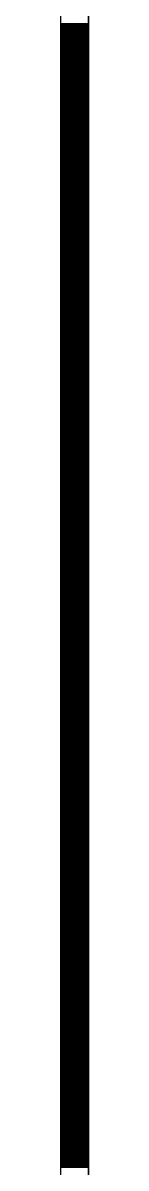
# Model space of a CAD drawing. Header units: millimetres. Extents: x -231292 to 573618, y -153144 to 564035.
# Drawn here: x 8548 to 8573, y 197267 to 198292 of the extents above; entities that cross this region are included whole.
import ezdxf

# ---------------------------------------------------------------- set-up
doc = ezdxf.new("R2010")
doc.units = ezdxf.units.MM
doc.layers.add('АР_Тонкая', color=250, linetype='Continuous', lineweight=5)
doc.layers.add('АР_Штриховка', color=250, linetype='Continuous', lineweight=0)

msp = doc.modelspace()

# ---------------------------------------------------------------- linework, layer by layer
at = {"layer": 'АР_Тонкая', "color": 18, "linetype": 'Continuous', "lineweight": 25, "true_color": 0x000000}
for p, q in [((8548.243, 263866.253), (8548.243, 187666.253)), ((8573.243, 263866.253), (8573.243, 187666.253)), ((8573.243, 187666.253), (8573.243, 263866.253))]:
    msp.add_line(p, q, dxfattribs=at)
at = {"layer": 'АР_Штриховка', "color": 18, "linetype": 'Continuous', "lineweight": 25, "true_color": 0x000000}
for p, q in [((8548.243, 198291.002), (8573.243, 198291.002)), ((8548.243, 198290.002), (8573.243, 198290.002)), ((8548.243, 198289.002), (8573.243, 198289.002)), ((8548.243, 198288.002), (8573.243, 198288.002)), ((8548.243, 198287.002), (8573.243, 198287.002)), ((8548.243, 198286.002), (8573.243, 198286.002)), ((8548.243, 198285.002), (8573.243, 198285.002)), ((8548.243, 198284.002), (8573.243, 198284.002)), ((8548.243, 198283.002), (8573.243, 198283.002)), ((8548.243, 198282.002), (8573.243, 198282.002)), ((8548.243, 198281.002), (8573.243, 198281.002)), ((8548.243, 198280.002), (8573.243, 198280.002)), ((8548.243, 198279.002), (8573.243, 198279.002)), ((8548.243, 198278.002), (8573.243, 198278.002)), ((8548.243, 198277.002), (8573.243, 198277.002)), ((8548.243, 198276.002), (8573.243, 198276.002)), ((8548.243, 198275.002), (8573.243, 198275.002)), ((8548.243, 198274.002), (8573.243, 198274.002)), ((8548.243, 198273.002), (8573.243, 198273.002)), ((8548.243, 198272.002), (8573.243, 198272.002)), ((8548.243, 198271.002), (8573.243, 198271.002)), ((8548.243, 198270.002), (8573.243, 198270.002)), ((8548.243, 198269.002), (8573.243, 198269.002)), ((8548.243, 198268.002), (8573.243, 198268.002)), ((8548.243, 198267.002), (8573.243, 198267.002)), ((8548.243, 198266.002), (8573.243, 198266.002)), ((8548.243, 198265.002), (8573.243, 198265.002)), ((8548.243, 198264.002), (8573.243, 198264.002)), ((8548.243, 198263.002), (8573.243, 198263.002)), ((8548.243, 198262.002), (8573.243, 198262.002)), ((8548.243, 198261.002), (8573.243, 198261.002)), ((8548.243, 198260.002), (8573.243, 198260.002)), ((8548.243, 198259.002), (8573.243, 198259.002)), ((8548.243, 198258.002), (8573.243, 198258.002)), ((8548.243, 198257.002), (8573.243, 198257.002)), ((8548.243, 198256.002), (8573.243, 198256.002)), ((8548.243, 198255.002), (8573.243, 198255.002)), ((8548.243, 198254.002), (8573.243, 198254.002)), ((8548.243, 198253.002), (8573.243, 198253.002)), ((8548.243, 198252.002), (8573.243, 198252.002)), ((8548.243, 198251.002), (8573.243, 198251.002)), ((8548.243, 198250.002), (8573.243, 198250.002)), ((8548.243, 198249.002), (8573.243, 198249.002)), ((8548.243, 198248.002), (8573.243, 198248.002)), ((8548.243, 198247.002), (8573.243, 198247.002)), ((8548.243, 198246.002), (8573.243, 198246.002)), ((8548.243, 198245.002), (8573.243, 198245.002)), ((8548.243, 198244.002), (8573.243, 198244.002)), ((8548.243, 198243.002), (8573.243, 198243.002)), ((8548.243, 198242.002), (8573.243, 198242.002)), ((8548.243, 198241.002), (8573.243, 198241.002)), ((8548.243, 198240.002), (8573.243, 198240.002)), ((8548.243, 198239.002), (8573.243, 198239.002)), ((8548.243, 198238.002), (8573.243, 198238.002)), ((8548.243, 198237.002), (8573.243, 198237.002)), ((8548.243, 198236.002), (8573.243, 198236.002)), ((8548.243, 198235.002), (8573.243, 198235.002)), ((8548.243, 198234.002), (8573.243, 198234.002)), ((8548.243, 198233.002), (8573.243, 198233.002)), ((8548.243, 198232.002), (8573.243, 198232.002)), ((8548.243, 198231.002), (8573.243, 198231.002)), ((8548.243, 198230.002), (8573.243, 198230.002)), ((8548.243, 198229.002), (8573.243, 198229.002)), ((8548.243, 198228.002), (8573.243, 198228.002)), ((8548.243, 198227.002), (8573.243, 198227.002)), ((8548.243, 198226.002), (8573.243, 198226.002)), ((8548.243, 198225.002), (8573.243, 198225.002)), ((8548.243, 198224.002), (8573.243, 198224.002)), ((8548.243, 198223.002), (8573.243, 198223.002)), ((8548.243, 198222.002), (8573.243, 198222.002)), ((8548.243, 198221.002), (8573.243, 198221.002)), ((8548.243, 198220.002), (8573.243, 198220.002)), ((8548.243, 198219.002), (8573.243, 198219.002)), ((8548.243, 198218.002), (8573.243, 198218.002)), ((8548.243, 198217.002), (8573.243, 198217.002)), ((8548.243, 198216.002), (8573.243, 198216.002)), ((8548.243, 198215.002), (8573.243, 198215.002)), ((8548.243, 198214.002), (8573.243, 198214.002)), ((8548.243, 198213.002), (8573.243, 198213.002)), ((8548.243, 198212.002), (8573.243, 198212.002)), ((8548.243, 198211.002), (8573.243, 198211.002)), ((8548.243, 198210.002), (8573.243, 198210.002)), ((8548.243, 198209.002), (8573.243, 198209.002)), ((8548.243, 198208.002), (8573.243, 198208.002)), ((8548.243, 198207.002), (8573.243, 198207.002)), ((8548.243, 198206.002), (8573.243, 198206.002)), ((8548.243, 198205.002), (8573.243, 198205.002)), ((8548.243, 198204.002), (8573.243, 198204.002)), ((8548.243, 198203.002), (8573.243, 198203.002)), ((8548.243, 198202.002), (8573.243, 198202.002)), ((8548.243, 198201.002), (8573.243, 198201.002)), ((8548.243, 198200.002), (8573.243, 198200.002)), ((8548.243, 198199.002), (8573.243, 198199.002)), ((8548.243, 198198.002), (8573.243, 198198.002)), ((8548.243, 198197.002), (8573.243, 198197.002)), ((8548.243, 198196.002), (8573.243, 198196.002)), ((8548.243, 198195.002), (8573.243, 198195.002)), ((8548.243, 198194.002), (8573.243, 198194.002)), ((8548.243, 198193.002), (8573.243, 198193.002)), ((8548.243, 198192.002), (8573.243, 198192.002)), ((8548.243, 198191.002), (8573.243, 198191.002)), ((8548.243, 198190.002), (8573.243, 198190.002)), ((8548.243, 198189.002), (8573.243, 198189.002)), ((8548.243, 198188.002), (8573.243, 198188.002)), ((8548.243, 198187.002), (8573.243, 198187.002)), ((8548.243, 198186.002), (8573.243, 198186.002)), ((8548.243, 198185.002), (8573.243, 198185.002)), ((8548.243, 198184.002), (8573.243, 198184.002)), ((8548.243, 198183.002), (8573.243, 198183.002)), ((8548.243, 198182.002), (8573.243, 198182.002)), ((8548.243, 198181.002), (8573.243, 198181.002)), ((8548.243, 198180.002), (8573.243, 198180.002)), ((8548.243, 198179.002), (8573.243, 198179.002)), ((8548.243, 198178.002), (8573.243, 198178.002)), ((8548.243, 198177.002), (8573.243, 198177.002)), ((8548.243, 198176.002), (8573.243, 198176.002)), ((8548.243, 198175.002), (8573.243, 198175.002)), ((8548.243, 198174.002), (8573.243, 198174.002)), ((8548.243, 198173.002), (8573.243, 198173.002)), ((8548.243, 198172.002), (8573.243, 198172.002)), ((8548.243, 198171.002), (8573.243, 198171.002)), ((8548.243, 198170.002), (8573.243, 198170.002)), ((8548.243, 198169.002), (8573.243, 198169.002)), ((8548.243, 198168.002), (8573.243, 198168.002)), ((8548.243, 198167.002), (8573.243, 198167.002)), ((8548.243, 198166.002), (8573.243, 198166.002)), ((8548.243, 198165.002), (8573.243, 198165.002)), ((8548.243, 198164.002), (8573.243, 198164.002)), ((8548.243, 198163.002), (8573.243, 198163.002)), ((8548.243, 198162.002), (8573.243, 198162.002)), ((8548.243, 198161.002), (8573.243, 198161.002)), ((8548.243, 198160.002), (8573.243, 198160.002)), ((8548.243, 198159.002), (8573.243, 198159.002)), ((8548.243, 198158.002), (8573.243, 198158.002)), ((8548.243, 198157.002), (8573.243, 198157.002)), ((8548.243, 198156.002), (8573.243, 198156.002)), ((8548.243, 198155.002), (8573.243, 198155.002)), ((8548.243, 198154.002), (8573.243, 198154.002)), ((8548.243, 198153.002), (8573.243, 198153.002)), ((8548.243, 198152.002), (8573.243, 198152.002)), ((8548.243, 198151.002), (8573.243, 198151.002)), ((8548.243, 198150.002), (8573.243, 198150.002)), ((8548.243, 198149.002), (8573.243, 198149.002)), ((8548.243, 198148.002), (8573.243, 198148.002)), ((8548.243, 198147.002), (8573.243, 198147.002)), ((8548.243, 198146.002), (8573.243, 198146.002)), ((8548.243, 198145.002), (8573.243, 198145.002)), ((8548.243, 198144.002), (8573.243, 198144.002)), ((8548.243, 198143.002), (8573.243, 198143.002)), ((8548.243, 198142.002), (8573.243, 198142.002)), ((8548.243, 198141.002), (8573.243, 198141.002)), ((8548.243, 198140.002), (8573.243, 198140.002)), ((8548.243, 198139.002), (8573.243, 198139.002)), ((8548.243, 198138.002), (8573.243, 198138.002)), ((8548.243, 198137.002), (8573.243, 198137.002)), ((8548.243, 198136.002), (8573.243, 198136.002)), ((8548.243, 198135.002), (8573.243, 198135.002)), ((8548.243, 198134.002), (8573.243, 198134.002)), ((8548.243, 198133.002), (8573.243, 198133.002)), ((8548.243, 198132.002), (8573.243, 198132.002)), ((8548.243, 198131.002), (8573.243, 198131.002)), ((8548.243, 198130.002), (8573.243, 198130.002)), ((8548.243, 198129.002), (8573.243, 198129.002)), ((8548.243, 198128.002), (8573.243, 198128.002)), ((8548.243, 198127.002), (8573.243, 198127.002)), ((8548.243, 198126.002), (8573.243, 198126.002)), ((8548.243, 198125.002), (8573.243, 198125.002)), ((8548.243, 198124.002), (8573.243, 198124.002)), ((8548.243, 198123.002), (8573.243, 198123.002)), ((8548.243, 198122.002), (8573.243, 198122.002)), ((8548.243, 198121.002), (8573.243, 198121.002)), ((8548.243, 198120.002), (8573.243, 198120.002)), ((8548.243, 198119.002), (8573.243, 198119.002)), ((8548.243, 198118.002), (8573.243, 198118.002)), ((8548.243, 198117.002), (8573.243, 198117.002)), ((8548.243, 198116.002), (8573.243, 198116.002)), ((8548.243, 198115.002), (8573.243, 198115.002)), ((8548.243, 198114.002), (8573.243, 198114.002)), ((8548.243, 198113.002), (8573.243, 198113.002)), ((8548.243, 198112.002), (8573.243, 198112.002)), ((8548.243, 198111.002), (8573.243, 198111.002)), ((8548.243, 198110.002), (8573.243, 198110.002)), ((8548.243, 198109.002), (8573.243, 198109.002)), ((8548.243, 198108.002), (8573.243, 198108.002)), ((8548.243, 198107.002), (8573.243, 198107.002)), ((8548.243, 198106.002), (8573.243, 198106.002)), ((8548.243, 198105.002), (8573.243, 198105.002)), ((8548.243, 198104.002), (8573.243, 198104.002)), ((8548.243, 198103.002), (8573.243, 198103.002)), ((8548.243, 198102.002), (8573.243, 198102.002)), ((8548.243, 198101.002), (8573.243, 198101.002)), ((8548.243, 198100.002), (8573.243, 198100.002)), ((8548.243, 198099.002), (8573.243, 198099.002)), ((8548.243, 198098.002), (8573.243, 198098.002)), ((8548.243, 198097.002), (8573.243, 198097.002)), ((8548.243, 198096.002), (8573.243, 198096.002)), ((8548.243, 198095.002), (8573.243, 198095.002)), ((8548.243, 198094.002), (8573.243, 198094.002)), ((8548.243, 198093.002), (8573.243, 198093.002)), ((8548.243, 198092.002), (8573.243, 198092.002)), ((8548.243, 198091.002), (8573.243, 198091.002)), ((8548.243, 198090.002), (8573.243, 198090.002)), ((8548.243, 198089.002), (8573.243, 198089.002)), ((8548.243, 198088.002), (8573.243, 198088.002)), ((8548.243, 198087.002), (8573.243, 198087.002)), ((8548.243, 198086.002), (8573.243, 198086.002)), ((8548.243, 198085.002), (8573.243, 198085.002)), ((8548.243, 198084.002), (8573.243, 198084.002)), ((8548.243, 198083.002), (8573.243, 198083.002)), ((8548.243, 198082.002), (8573.243, 198082.002)), ((8548.243, 198081.002), (8573.243, 198081.002)), ((8548.243, 198080.002), (8573.243, 198080.002)), ((8548.243, 198079.002), (8573.243, 198079.002)), ((8548.243, 198078.002), (8573.243, 198078.002)), ((8548.243, 198077.002), (8573.243, 198077.002)), ((8548.243, 198076.002), (8573.243, 198076.002)), ((8548.243, 198075.002), (8573.243, 198075.002)), ((8548.243, 198074.002), (8573.243, 198074.002)), ((8548.243, 198073.002), (8573.243, 198073.002)), ((8548.243, 198072.002), (8573.243, 198072.002)), ((8548.243, 198071.002), (8573.243, 198071.002)), ((8548.243, 198070.002), (8573.243, 198070.002)), ((8548.243, 198069.002), (8573.243, 198069.002)), ((8548.243, 198068.002), (8573.243, 198068.002)), ((8548.243, 198067.002), (8573.243, 198067.002)), ((8548.243, 198066.002), (8573.243, 198066.002)), ((8548.243, 198065.002), (8573.243, 198065.002)), ((8548.243, 198064.002), (8573.243, 198064.002)), ((8548.243, 198063.002), (8573.243, 198063.002)), ((8548.243, 198062.002), (8573.243, 198062.002)), ((8548.243, 198061.002), (8573.243, 198061.002)), ((8548.243, 198060.002), (8573.243, 198060.002)), ((8548.243, 198059.002), (8573.243, 198059.002)), ((8548.243, 198058.002), (8573.243, 198058.002)), ((8548.243, 198057.002), (8573.243, 198057.002)), ((8548.243, 198056.002), (8573.243, 198056.002)), ((8548.243, 198055.002), (8573.243, 198055.002)), ((8548.243, 198054.002), (8573.243, 198054.002)), ((8548.243, 198053.002), (8573.243, 198053.002)), ((8548.243, 198052.002), (8573.243, 198052.002)), ((8548.243, 198051.002), (8573.243, 198051.002)), ((8548.243, 198050.002), (8573.243, 198050.002)), ((8548.243, 198049.002), (8573.243, 198049.002)), ((8548.243, 198048.002), (8573.243, 198048.002)), ((8548.243, 198047.002), (8573.243, 198047.002)), ((8548.243, 198046.002), (8573.243, 198046.002)), ((8548.243, 198045.002), (8573.243, 198045.002)), ((8548.243, 198044.002), (8573.243, 198044.002)), ((8548.243, 198043.002), (8573.243, 198043.002)), ((8548.243, 198042.002), (8573.243, 198042.002)), ((8548.243, 198041.002), (8573.243, 198041.002)), ((8548.243, 198040.002), (8573.243, 198040.002)), ((8548.243, 198039.002), (8573.243, 198039.002)), ((8548.243, 198038.002), (8573.243, 198038.002)), ((8548.243, 198037.002), (8573.243, 198037.002)), ((8548.243, 198036.002), (8573.243, 198036.002)), ((8548.243, 198035.002), (8573.243, 198035.002)), ((8548.243, 198034.002), (8573.243, 198034.002)), ((8548.243, 198033.002), (8573.243, 198033.002)), ((8548.243, 198032.002), (8573.243, 198032.002)), ((8548.243, 198031.002), (8573.243, 198031.002)), ((8548.243, 198030.002), (8573.243, 198030.002)), ((8548.243, 198029.002), (8573.243, 198029.002)), ((8548.243, 198028.002), (8573.243, 198028.002)), ((8548.243, 198027.002), (8573.243, 198027.002)), ((8548.243, 198026.002), (8573.243, 198026.002)), ((8548.243, 198025.002), (8573.243, 198025.002)), ((8548.243, 198024.002), (8573.243, 198024.002)), ((8548.243, 198023.002), (8573.243, 198023.002)), ((8548.243, 198022.002), (8573.243, 198022.002)), ((8548.243, 198021.002), (8573.243, 198021.002)), ((8548.243, 198020.002), (8573.243, 198020.002)), ((8548.243, 198019.002), (8573.243, 198019.002)), ((8548.243, 198018.002), (8573.243, 198018.002)), ((8548.243, 198017.002), (8573.243, 198017.002)), ((8548.243, 198016.002), (8573.243, 198016.002)), ((8548.243, 198015.002), (8573.243, 198015.002)), ((8548.243, 198014.002), (8573.243, 198014.002)), ((8548.243, 198013.002), (8573.243, 198013.002)), ((8548.243, 198012.002), (8573.243, 198012.002)), ((8548.243, 198011.002), (8573.243, 198011.002)), ((8548.243, 198010.002), (8573.243, 198010.002)), ((8548.243, 198009.002), (8573.243, 198009.002)), ((8548.243, 198008.002), (8573.243, 198008.002)), ((8548.243, 198007.002), (8573.243, 198007.002)), ((8548.243, 198006.002), (8573.243, 198006.002)), ((8548.243, 198005.002), (8573.243, 198005.002)), ((8548.243, 198004.002), (8573.243, 198004.002)), ((8548.243, 198003.002), (8573.243, 198003.002)), ((8548.243, 198002.002), (8573.243, 198002.002)), ((8548.243, 198001.002), (8573.243, 198001.002)), ((8548.243, 198000.002), (8573.243, 198000.002)), ((8548.243, 197999.002), (8573.243, 197999.002)), ((8548.243, 197998.002), (8573.243, 197998.002)), ((8548.243, 197997.002), (8573.243, 197997.002)), ((8548.243, 197996.002), (8573.243, 197996.002)), ((8548.243, 197995.002), (8573.243, 197995.002)), ((8548.243, 197994.002), (8573.243, 197994.002)), ((8548.243, 197993.002), (8573.243, 197993.002)), ((8548.243, 197992.002), (8573.243, 197992.002)), ((8548.243, 197991.002), (8573.243, 197991.002)), ((8548.243, 197990.002), (8573.243, 197990.002)), ((8548.243, 197989.002), (8573.243, 197989.002)), ((8548.243, 197988.002), (8573.243, 197988.002)), ((8548.243, 197987.002), (8573.243, 197987.002)), ((8548.243, 197986.002), (8573.243, 197986.002)), ((8548.243, 197985.002), (8573.243, 197985.002)), ((8548.243, 197984.002), (8573.243, 197984.002)), ((8548.243, 197983.002), (8573.243, 197983.002)), ((8548.243, 197982.002), (8573.243, 197982.002)), ((8548.243, 197981.002), (8573.243, 197981.002)), ((8548.243, 197980.002), (8573.243, 197980.002)), ((8548.243, 197979.002), (8573.243, 197979.002)), ((8548.243, 197978.002), (8573.243, 197978.002)), ((8548.243, 197977.002), (8573.243, 197977.002)), ((8548.243, 197976.002), (8573.243, 197976.002)), ((8548.243, 197975.002), (8573.243, 197975.002)), ((8548.243, 197974.002), (8573.243, 197974.002)), ((8548.243, 197973.002), (8573.243, 197973.002)), ((8548.243, 197972.002), (8573.243, 197972.002)), ((8548.243, 197971.002), (8573.243, 197971.002)), ((8548.243, 197970.002), (8573.243, 197970.002)), ((8548.243, 197969.002), (8573.243, 197969.002)), ((8548.243, 197968.002), (8573.243, 197968.002)), ((8548.243, 197967.002), (8573.243, 197967.002)), ((8548.243, 197966.002), (8573.243, 197966.002)), ((8548.243, 197965.002), (8573.243, 197965.002)), ((8548.243, 197964.002), (8573.243, 197964.002)), ((8548.243, 197963.002), (8573.243, 197963.002)), ((8548.243, 197962.002), (8573.243, 197962.002)), ((8548.243, 197961.002), (8573.243, 197961.002)), ((8548.243, 197960.002), (8573.243, 197960.002)), ((8548.243, 197959.002), (8573.243, 197959.002)), ((8548.243, 197958.002), (8573.243, 197958.002)), ((8548.243, 197957.002), (8573.243, 197957.002)), ((8548.243, 197956.002), (8573.243, 197956.002)), ((8548.243, 197955.002), (8573.243, 197955.002)), ((8548.243, 197954.002), (8573.243, 197954.002)), ((8548.243, 197953.002), (8573.243, 197953.002)), ((8548.243, 197952.002), (8573.243, 197952.002)), ((8548.243, 197951.002), (8573.243, 197951.002)), ((8548.243, 197950.002), (8573.243, 197950.002)), ((8548.243, 197949.002), (8573.243, 197949.002)), ((8548.243, 197948.002), (8573.243, 197948.002)), ((8548.243, 197947.002), (8573.243, 197947.002)), ((8548.243, 197946.002), (8573.243, 197946.002)), ((8548.243, 197945.002), (8573.243, 197945.002)), ((8548.243, 197944.002), (8573.243, 197944.002)), ((8548.243, 197943.002), (8573.243, 197943.002)), ((8548.243, 197942.002), (8573.243, 197942.002)), ((8548.243, 197941.002), (8573.243, 197941.002)), ((8548.243, 197940.002), (8573.243, 197940.002)), ((8548.243, 197939.002), (8573.243, 197939.002)), ((8548.243, 197938.002), (8573.243, 197938.002)), ((8548.243, 197937.002), (8573.243, 197937.002)), ((8548.243, 197936.002), (8573.243, 197936.002)), ((8548.243, 197935.002), (8573.243, 197935.002)), ((8548.243, 197934.002), (8573.243, 197934.002)), ((8548.243, 197933.002), (8573.243, 197933.002)), ((8548.243, 197932.002), (8573.243, 197932.002)), ((8548.243, 197931.002), (8573.243, 197931.002)), ((8548.243, 197930.002), (8573.243, 197930.002)), ((8548.243, 197929.002), (8573.243, 197929.002)), ((8548.243, 197928.002), (8573.243, 197928.002)), ((8548.243, 197927.002), (8573.243, 197927.002)), ((8548.243, 197926.002), (8573.243, 197926.002)), ((8548.243, 197925.002), (8573.243, 197925.002)), ((8548.243, 197924.002), (8573.243, 197924.002)), ((8548.243, 197923.002), (8573.243, 197923.002)), ((8548.243, 197922.002), (8573.243, 197922.002)), ((8548.243, 197921.002), (8573.243, 197921.002)), ((8548.243, 197920.002), (8573.243, 197920.002)), ((8548.243, 197919.002), (8573.243, 197919.002)), ((8548.243, 197918.002), (8573.243, 197918.002)), ((8548.243, 197917.002), (8573.243, 197917.002)), ((8548.243, 197916.002), (8573.243, 197916.002)), ((8548.243, 197915.002), (8573.243, 197915.002)), ((8548.243, 197914.002), (8573.243, 197914.002)), ((8548.243, 197913.002), (8573.243, 197913.002)), ((8548.243, 197912.002), (8573.243, 197912.002)), ((8548.243, 197911.002), (8573.243, 197911.002)), ((8548.243, 197910.002), (8573.243, 197910.002)), ((8548.243, 197909.002), (8573.243, 197909.002)), ((8548.243, 197908.002), (8573.243, 197908.002)), ((8548.243, 197907.002), (8573.243, 197907.002)), ((8548.243, 197906.002), (8573.243, 197906.002)), ((8548.243, 197905.002), (8573.243, 197905.002)), ((8548.243, 197904.002), (8573.243, 197904.002)), ((8548.243, 197903.002), (8573.243, 197903.002)), ((8548.243, 197902.002), (8573.243, 197902.002)), ((8548.243, 197901.002), (8573.243, 197901.002)), ((8548.243, 197900.002), (8573.243, 197900.002)), ((8548.243, 197899.002), (8573.243, 197899.002)), ((8548.243, 197898.002), (8573.243, 197898.002)), ((8548.243, 197897.002), (8573.243, 197897.002)), ((8548.243, 197896.002), (8573.243, 197896.002)), ((8548.243, 197895.002), (8573.243, 197895.002)), ((8548.243, 197894.002), (8573.243, 197894.002)), ((8548.243, 197893.002), (8573.243, 197893.002)), ((8548.243, 197892.002), (8573.243, 197892.002)), ((8548.243, 197891.002), (8573.243, 197891.002)), ((8548.243, 197890.002), (8573.243, 197890.002)), ((8548.243, 197889.002), (8573.243, 197889.002)), ((8548.243, 197888.002), (8573.243, 197888.002)), ((8548.243, 197887.002), (8573.243, 197887.002)), ((8548.243, 197886.002), (8573.243, 197886.002)), ((8548.243, 197885.002), (8573.243, 197885.002)), ((8548.243, 197884.002), (8573.243, 197884.002)), ((8548.243, 197883.002), (8573.243, 197883.002)), ((8548.243, 197882.002), (8573.243, 197882.002)), ((8548.243, 197881.002), (8573.243, 197881.002)), ((8548.243, 197880.002), (8573.243, 197880.002)), ((8548.243, 197879.002), (8573.243, 197879.002)), ((8548.243, 197878.002), (8573.243, 197878.002)), ((8548.243, 197877.002), (8573.243, 197877.002)), ((8548.243, 197876.002), (8573.243, 197876.002)), ((8548.243, 197875.002), (8573.243, 197875.002)), ((8548.243, 197874.002), (8573.243, 197874.002)), ((8548.243, 197873.002), (8573.243, 197873.002)), ((8548.243, 197872.002), (8573.243, 197872.002)), ((8548.243, 197871.002), (8573.243, 197871.002)), ((8548.243, 197870.002), (8573.243, 197870.002)), ((8548.243, 197869.002), (8573.243, 197869.002)), ((8548.243, 197868.002), (8573.243, 197868.002)), ((8548.243, 197867.002), (8573.243, 197867.002)), ((8548.243, 197866.002), (8573.243, 197866.002)), ((8548.243, 197865.002), (8573.243, 197865.002)), ((8548.243, 197864.002), (8573.243, 197864.002)), ((8548.243, 197863.002), (8573.243, 197863.002)), ((8548.243, 197862.002), (8573.243, 197862.002)), ((8548.243, 197861.002), (8573.243, 197861.002)), ((8548.243, 197860.002), (8573.243, 197860.002)), ((8548.243, 197859.002), (8573.243, 197859.002)), ((8548.243, 197858.002), (8573.243, 197858.002)), ((8548.243, 197857.002), (8573.243, 197857.002)), ((8548.243, 197856.002), (8573.243, 197856.002)), ((8548.243, 197855.002), (8573.243, 197855.002)), ((8548.243, 197854.002), (8573.243, 197854.002)), ((8548.243, 197853.002), (8573.243, 197853.002)), ((8548.243, 197852.002), (8573.243, 197852.002)), ((8548.243, 197851.002), (8573.243, 197851.002)), ((8548.243, 197850.002), (8573.243, 197850.002)), ((8548.243, 197849.002), (8573.243, 197849.002)), ((8548.243, 197848.002), (8573.243, 197848.002)), ((8548.243, 197847.002), (8573.243, 197847.002)), ((8548.243, 197846.002), (8573.243, 197846.002)), ((8548.243, 197845.002), (8573.243, 197845.002)), ((8548.243, 197844.002), (8573.243, 197844.002)), ((8548.243, 197843.002), (8573.243, 197843.002)), ((8548.243, 197842.002), (8573.243, 197842.002)), ((8548.243, 197841.002), (8573.243, 197841.002)), ((8548.243, 197840.002), (8573.243, 197840.002)), ((8548.243, 197839.002), (8573.243, 197839.002)), ((8548.243, 197838.002), (8573.243, 197838.002)), ((8548.243, 197837.002), (8573.243, 197837.002)), ((8548.243, 197836.002), (8573.243, 197836.002)), ((8548.243, 197835.002), (8573.243, 197835.002)), ((8548.243, 197834.002), (8573.243, 197834.002)), ((8548.243, 197833.002), (8573.243, 197833.002)), ((8548.243, 197832.002), (8573.243, 197832.002)), ((8548.243, 197831.002), (8573.243, 197831.002)), ((8548.243, 197830.002), (8573.243, 197830.002)), ((8548.243, 197829.002), (8573.243, 197829.002)), ((8548.243, 197828.002), (8573.243, 197828.002)), ((8548.243, 197827.002), (8573.243, 197827.002)), ((8548.243, 197826.002), (8573.243, 197826.002)), ((8548.243, 197825.002), (8573.243, 197825.002)), ((8548.243, 197824.002), (8573.243, 197824.002)), ((8548.243, 197823.002), (8573.243, 197823.002)), ((8548.243, 197822.002), (8573.243, 197822.002)), ((8548.243, 197821.002), (8573.243, 197821.002)), ((8548.243, 197820.002), (8573.243, 197820.002)), ((8548.243, 197819.002), (8573.243, 197819.002)), ((8548.243, 197818.002), (8573.243, 197818.002)), ((8548.243, 197817.002), (8573.243, 197817.002)), ((8548.243, 197816.002), (8573.243, 197816.002)), ((8548.243, 197815.002), (8573.243, 197815.002)), ((8548.243, 197814.002), (8573.243, 197814.002)), ((8548.243, 197813.002), (8573.243, 197813.002)), ((8548.243, 197812.002), (8573.243, 197812.002)), ((8548.243, 197811.002), (8573.243, 197811.002)), ((8548.243, 197810.002), (8573.243, 197810.002)), ((8548.243, 197809.002), (8573.243, 197809.002)), ((8548.243, 197808.002), (8573.243, 197808.002)), ((8548.243, 197807.002), (8573.243, 197807.002)), ((8548.243, 197806.002), (8573.243, 197806.002)), ((8548.243, 197805.002), (8573.243, 197805.002)), ((8548.243, 197804.002), (8573.243, 197804.002)), ((8548.243, 197803.002), (8573.243, 197803.002)), ((8548.243, 197802.002), (8573.243, 197802.002)), ((8548.243, 197801.002), (8573.243, 197801.002)), ((8548.243, 197800.002), (8573.243, 197800.002)), ((8548.243, 197799.002), (8573.243, 197799.002)), ((8548.243, 197798.002), (8573.243, 197798.002)), ((8548.243, 197797.002), (8573.243, 197797.002)), ((8548.243, 197796.002), (8573.243, 197796.002)), ((8548.243, 197795.002), (8573.243, 197795.002)), ((8548.243, 197794.002), (8573.243, 197794.002)), ((8548.243, 197793.002), (8573.243, 197793.002)), ((8548.243, 197792.002), (8573.243, 197792.002)), ((8548.243, 197791.002), (8573.243, 197791.002)), ((8548.243, 197790.002), (8573.243, 197790.002)), ((8548.243, 197789.002), (8573.243, 197789.002)), ((8548.243, 197788.002), (8573.243, 197788.002)), ((8548.243, 197787.002), (8573.243, 197787.002)), ((8548.243, 197786.002), (8573.243, 197786.002)), ((8548.243, 197785.002), (8573.243, 197785.002)), ((8548.243, 197784.002), (8573.243, 197784.002)), ((8548.243, 197783.002), (8573.243, 197783.002)), ((8548.243, 197782.002), (8573.243, 197782.002)), ((8548.243, 197781.002), (8573.243, 197781.002)), ((8548.243, 197780.002), (8573.243, 197780.002)), ((8548.243, 197779.002), (8573.243, 197779.002)), ((8548.243, 197778.002), (8573.243, 197778.002)), ((8548.243, 197777.002), (8573.243, 197777.002)), ((8548.243, 197776.002), (8573.243, 197776.002)), ((8548.243, 197775.002), (8573.243, 197775.002)), ((8548.243, 197774.002), (8573.243, 197774.002)), ((8548.243, 197773.002), (8573.243, 197773.002)), ((8548.243, 197772.002), (8573.243, 197772.002)), ((8548.243, 197771.002), (8573.243, 197771.002)), ((8548.243, 197770.002), (8573.243, 197770.002)), ((8548.243, 197769.002), (8573.243, 197769.002)), ((8548.243, 197768.002), (8573.243, 197768.002)), ((8548.243, 197767.002), (8573.243, 197767.002)), ((8548.243, 197766.002), (8573.243, 197766.002)), ((8548.243, 197765.002), (8573.243, 197765.002)), ((8548.243, 197764.002), (8573.243, 197764.002)), ((8548.243, 197763.002), (8573.243, 197763.002)), ((8548.243, 197762.002), (8573.243, 197762.002)), ((8548.243, 197761.002), (8573.243, 197761.002)), ((8548.243, 197760.002), (8573.243, 197760.002)), ((8548.243, 197759.002), (8573.243, 197759.002)), ((8548.243, 197758.002), (8573.243, 197758.002)), ((8548.243, 197757.002), (8573.243, 197757.002)), ((8548.243, 197756.002), (8573.243, 197756.002)), ((8548.243, 197755.002), (8573.243, 197755.002)), ((8548.243, 197754.002), (8573.243, 197754.002)), ((8548.243, 197753.002), (8573.243, 197753.002)), ((8548.243, 197752.002), (8573.243, 197752.002)), ((8548.243, 197751.002), (8573.243, 197751.002)), ((8548.243, 197750.002), (8573.243, 197750.002)), ((8548.243, 197749.002), (8573.243, 197749.002)), ((8548.243, 197748.002), (8573.243, 197748.002)), ((8548.243, 197747.002), (8573.243, 197747.002)), ((8548.243, 197746.002), (8573.243, 197746.002)), ((8548.243, 197745.002), (8573.243, 197745.002)), ((8548.243, 197744.002), (8573.243, 197744.002)), ((8548.243, 197743.002), (8573.243, 197743.002)), ((8548.243, 197742.002), (8573.243, 197742.002)), ((8548.243, 197741.002), (8573.243, 197741.002)), ((8548.243, 197740.002), (8573.243, 197740.002)), ((8548.243, 197739.002), (8573.243, 197739.002)), ((8548.243, 197738.002), (8573.243, 197738.002)), ((8548.243, 197737.002), (8573.243, 197737.002)), ((8548.243, 197736.002), (8573.243, 197736.002)), ((8548.243, 197735.002), (8573.243, 197735.002)), ((8548.243, 197734.002), (8573.243, 197734.002)), ((8548.243, 197733.002), (8573.243, 197733.002)), ((8548.243, 197732.002), (8573.243, 197732.002)), ((8548.243, 197731.002), (8573.243, 197731.002)), ((8548.243, 197730.002), (8573.243, 197730.002)), ((8548.243, 197729.002), (8573.243, 197729.002)), ((8548.243, 197728.002), (8573.243, 197728.002)), ((8548.243, 197727.002), (8573.243, 197727.002)), ((8548.243, 197726.002), (8573.243, 197726.002)), ((8548.243, 197725.002), (8573.243, 197725.002)), ((8548.243, 197724.002), (8573.243, 197724.002)), ((8548.243, 197723.002), (8573.243, 197723.002)), ((8548.243, 197722.002), (8573.243, 197722.002)), ((8548.243, 197721.002), (8573.243, 197721.002)), ((8548.243, 197720.002), (8573.243, 197720.002)), ((8548.243, 197719.002), (8573.243, 197719.002)), ((8548.243, 197718.002), (8573.243, 197718.002)), ((8548.243, 197717.002), (8573.243, 197717.002)), ((8548.243, 197716.002), (8573.243, 197716.002)), ((8548.243, 197715.002), (8573.243, 197715.002)), ((8548.243, 197714.002), (8573.243, 197714.002)), ((8548.243, 197713.002), (8573.243, 197713.002)), ((8548.243, 197712.002), (8573.243, 197712.002)), ((8548.243, 197711.002), (8573.243, 197711.002)), ((8548.243, 197710.002), (8573.243, 197710.002)), ((8548.243, 197709.002), (8573.243, 197709.002)), ((8548.243, 197708.002), (8573.243, 197708.002)), ((8548.243, 197707.002), (8573.243, 197707.002)), ((8548.243, 197706.002), (8573.243, 197706.002)), ((8548.243, 197705.002), (8573.243, 197705.002)), ((8548.243, 197704.002), (8573.243, 197704.002)), ((8548.243, 197703.002), (8573.243, 197703.002)), ((8548.243, 197702.002), (8573.243, 197702.002)), ((8548.243, 197701.002), (8573.243, 197701.002)), ((8548.243, 197700.002), (8573.243, 197700.002)), ((8548.243, 197699.002), (8573.243, 197699.002)), ((8548.243, 197698.002), (8573.243, 197698.002)), ((8548.243, 197697.002), (8573.243, 197697.002)), ((8548.243, 197696.002), (8573.243, 197696.002)), ((8548.243, 197695.002), (8573.243, 197695.002)), ((8548.243, 197694.002), (8573.243, 197694.002)), ((8548.243, 197693.002), (8573.243, 197693.002)), ((8548.243, 197692.002), (8573.243, 197692.002)), ((8548.243, 197691.002), (8573.243, 197691.002)), ((8548.243, 197690.002), (8573.243, 197690.002)), ((8548.243, 197689.002), (8573.243, 197689.002)), ((8548.243, 197688.002), (8573.243, 197688.002)), ((8548.243, 197687.002), (8573.243, 197687.002)), ((8548.243, 197686.002), (8573.243, 197686.002)), ((8548.243, 197685.002), (8573.243, 197685.002)), ((8548.243, 197684.002), (8573.243, 197684.002)), ((8548.243, 197683.002), (8573.243, 197683.002)), ((8548.243, 197682.002), (8573.243, 197682.002)), ((8548.243, 197681.002), (8573.243, 197681.002)), ((8548.243, 197680.002), (8573.243, 197680.002)), ((8548.243, 197679.002), (8573.243, 197679.002)), ((8548.243, 197678.002), (8573.243, 197678.002)), ((8548.243, 197677.002), (8573.243, 197677.002)), ((8548.243, 197676.002), (8573.243, 197676.002)), ((8548.243, 197675.002), (8573.243, 197675.002)), ((8548.243, 197674.002), (8573.243, 197674.002)), ((8548.243, 197673.002), (8573.243, 197673.002)), ((8548.243, 197672.002), (8573.243, 197672.002)), ((8548.243, 197671.002), (8573.243, 197671.002)), ((8548.243, 197670.002), (8573.243, 197670.002)), ((8548.243, 197669.002), (8573.243, 197669.002)), ((8548.243, 197668.002), (8573.243, 197668.002)), ((8548.243, 197667.002), (8573.243, 197667.002)), ((8548.243, 197666.002), (8573.243, 197666.002)), ((8548.243, 197665.002), (8573.243, 197665.002)), ((8548.243, 197664.002), (8573.243, 197664.002)), ((8548.243, 197663.002), (8573.243, 197663.002)), ((8548.243, 197662.002), (8573.243, 197662.002)), ((8548.243, 197661.002), (8573.243, 197661.002)), ((8548.243, 197660.002), (8573.243, 197660.002)), ((8548.243, 197659.002), (8573.243, 197659.002)), ((8548.243, 197658.002), (8573.243, 197658.002)), ((8548.243, 197657.002), (8573.243, 197657.002)), ((8548.243, 197656.002), (8573.243, 197656.002)), ((8548.243, 197655.002), (8573.243, 197655.002)), ((8548.243, 197654.002), (8573.243, 197654.002)), ((8548.243, 197653.002), (8573.243, 197653.002)), ((8548.243, 197652.002), (8573.243, 197652.002)), ((8548.243, 197651.002), (8573.243, 197651.002)), ((8548.243, 197650.002), (8573.243, 197650.002)), ((8548.243, 197649.002), (8573.243, 197649.002)), ((8548.243, 197648.002), (8573.243, 197648.002)), ((8548.243, 197647.002), (8573.243, 197647.002)), ((8548.243, 197646.002), (8573.243, 197646.002)), ((8548.243, 197645.002), (8573.243, 197645.002)), ((8548.243, 197644.002), (8573.243, 197644.002)), ((8548.243, 197643.002), (8573.243, 197643.002)), ((8548.243, 197642.002), (8573.243, 197642.002)), ((8548.243, 197641.002), (8573.243, 197641.002)), ((8548.243, 197640.002), (8573.243, 197640.002)), ((8548.243, 197639.002), (8573.243, 197639.002)), ((8548.243, 197638.002), (8573.243, 197638.002)), ((8548.243, 197637.002), (8573.243, 197637.002)), ((8548.243, 197636.002), (8573.243, 197636.002)), ((8548.243, 197635.002), (8573.243, 197635.002)), ((8548.243, 197634.002), (8573.243, 197634.002)), ((8548.243, 197633.002), (8573.243, 197633.002)), ((8548.243, 197632.002), (8573.243, 197632.002)), ((8548.243, 197631.002), (8573.243, 197631.002)), ((8548.243, 197630.002), (8573.243, 197630.002)), ((8548.243, 197629.002), (8573.243, 197629.002)), ((8548.243, 197628.002), (8573.243, 197628.002)), ((8548.243, 197627.002), (8573.243, 197627.002)), ((8548.243, 197626.002), (8573.243, 197626.002)), ((8548.243, 197625.002), (8573.243, 197625.002)), ((8548.243, 197624.002), (8573.243, 197624.002)), ((8548.243, 197623.002), (8573.243, 197623.002)), ((8548.243, 197622.002), (8573.243, 197622.002)), ((8548.243, 197621.002), (8573.243, 197621.002)), ((8548.243, 197620.002), (8573.243, 197620.002)), ((8548.243, 197619.002), (8573.243, 197619.002)), ((8548.243, 197618.002), (8573.243, 197618.002)), ((8548.243, 197617.002), (8573.243, 197617.002)), ((8548.243, 197616.002), (8573.243, 197616.002)), ((8548.243, 197615.002), (8573.243, 197615.002)), ((8548.243, 197614.002), (8573.243, 197614.002)), ((8548.243, 197613.002), (8573.243, 197613.002)), ((8548.243, 197612.002), (8573.243, 197612.002)), ((8548.243, 197611.002), (8573.243, 197611.002)), ((8548.243, 197610.002), (8573.243, 197610.002)), ((8548.243, 197609.002), (8573.243, 197609.002)), ((8548.243, 197608.002), (8573.243, 197608.002)), ((8548.243, 197607.002), (8573.243, 197607.002)), ((8548.243, 197606.002), (8573.243, 197606.002)), ((8548.243, 197605.002), (8573.243, 197605.002)), ((8548.243, 197604.002), (8573.243, 197604.002)), ((8548.243, 197603.002), (8573.243, 197603.002)), ((8548.243, 197602.002), (8573.243, 197602.002)), ((8548.243, 197601.002), (8573.243, 197601.002)), ((8548.243, 197600.002), (8573.243, 197600.002)), ((8548.243, 197599.002), (8573.243, 197599.002)), ((8548.243, 197598.002), (8573.243, 197598.002)), ((8548.243, 197597.002), (8573.243, 197597.002)), ((8548.243, 197596.002), (8573.243, 197596.002)), ((8548.243, 197595.002), (8573.243, 197595.002)), ((8548.243, 197594.002), (8573.243, 197594.002)), ((8548.243, 197593.002), (8573.243, 197593.002)), ((8548.243, 197592.002), (8573.243, 197592.002)), ((8548.243, 197591.002), (8573.243, 197591.002)), ((8548.243, 197590.002), (8573.243, 197590.002)), ((8548.243, 197589.002), (8573.243, 197589.002)), ((8548.243, 197588.002), (8573.243, 197588.002)), ((8548.243, 197587.002), (8573.243, 197587.002)), ((8548.243, 197586.002), (8573.243, 197586.002)), ((8548.243, 197585.002), (8573.243, 197585.002)), ((8548.243, 197584.002), (8573.243, 197584.002)), ((8548.243, 197583.002), (8573.243, 197583.002)), ((8548.243, 197582.002), (8573.243, 197582.002)), ((8548.243, 197581.002), (8573.243, 197581.002)), ((8548.243, 197580.002), (8573.243, 197580.002)), ((8548.243, 197579.002), (8573.243, 197579.002)), ((8548.243, 197578.002), (8573.243, 197578.002)), ((8548.243, 197577.002), (8573.243, 197577.002)), ((8548.243, 197576.002), (8573.243, 197576.002)), ((8548.243, 197575.002), (8573.243, 197575.002)), ((8548.243, 197574.002), (8573.243, 197574.002)), ((8548.243, 197573.002), (8573.243, 197573.002)), ((8548.243, 197572.002), (8573.243, 197572.002)), ((8548.243, 197571.002), (8573.243, 197571.002)), ((8548.243, 197570.002), (8573.243, 197570.002)), ((8548.243, 197569.002), (8573.243, 197569.002)), ((8548.243, 197568.002), (8573.243, 197568.002)), ((8548.243, 197567.002), (8573.243, 197567.002)), ((8548.243, 197566.002), (8573.243, 197566.002)), ((8548.243, 197565.002), (8573.243, 197565.002)), ((8548.243, 197564.002), (8573.243, 197564.002)), ((8548.243, 197563.002), (8573.243, 197563.002)), ((8548.243, 197562.002), (8573.243, 197562.002)), ((8548.243, 197561.002), (8573.243, 197561.002)), ((8548.243, 197560.002), (8573.243, 197560.002)), ((8548.243, 197559.002), (8573.243, 197559.002)), ((8548.243, 197558.002), (8573.243, 197558.002)), ((8548.243, 197557.002), (8573.243, 197557.002)), ((8548.243, 197556.002), (8573.243, 197556.002)), ((8548.243, 197555.002), (8573.243, 197555.002)), ((8548.243, 197554.002), (8573.243, 197554.002)), ((8548.243, 197553.002), (8573.243, 197553.002)), ((8548.243, 197552.002), (8573.243, 197552.002)), ((8548.243, 197551.002), (8573.243, 197551.002)), ((8548.243, 197550.002), (8573.243, 197550.002)), ((8548.243, 197549.002), (8573.243, 197549.002)), ((8548.243, 197548.002), (8573.243, 197548.002)), ((8548.243, 197547.002), (8573.243, 197547.002)), ((8548.243, 197546.002), (8573.243, 197546.002)), ((8548.243, 197545.002), (8573.243, 197545.002)), ((8548.243, 197544.002), (8573.243, 197544.002)), ((8548.243, 197543.002), (8573.243, 197543.002)), ((8548.243, 197542.002), (8573.243, 197542.002)), ((8548.243, 197541.002), (8573.243, 197541.002)), ((8548.243, 197540.002), (8573.243, 197540.002)), ((8548.243, 197539.002), (8573.243, 197539.002)), ((8548.243, 197538.002), (8573.243, 197538.002)), ((8548.243, 197537.002), (8573.243, 197537.002)), ((8548.243, 197536.002), (8573.243, 197536.002)), ((8548.243, 197535.002), (8573.243, 197535.002)), ((8548.243, 197534.002), (8573.243, 197534.002)), ((8548.243, 197533.002), (8573.243, 197533.002)), ((8548.243, 197532.002), (8573.243, 197532.002)), ((8548.243, 197531.002), (8573.243, 197531.002)), ((8548.243, 197530.002), (8573.243, 197530.002)), ((8548.243, 197529.002), (8573.243, 197529.002)), ((8548.243, 197528.002), (8573.243, 197528.002)), ((8548.243, 197527.002), (8573.243, 197527.002)), ((8548.243, 197526.002), (8573.243, 197526.002)), ((8548.243, 197525.002), (8573.243, 197525.002)), ((8548.243, 197524.002), (8573.243, 197524.002)), ((8548.243, 197523.002), (8573.243, 197523.002)), ((8548.243, 197522.002), (8573.243, 197522.002)), ((8548.243, 197521.002), (8573.243, 197521.002)), ((8548.243, 197520.002), (8573.243, 197520.002)), ((8548.243, 197519.002), (8573.243, 197519.002)), ((8548.243, 197518.002), (8573.243, 197518.002)), ((8548.243, 197517.002), (8573.243, 197517.002)), ((8548.243, 197516.002), (8573.243, 197516.002)), ((8548.243, 197515.002), (8573.243, 197515.002)), ((8548.243, 197514.002), (8573.243, 197514.002)), ((8548.243, 197513.002), (8573.243, 197513.002)), ((8548.243, 197512.002), (8573.243, 197512.002)), ((8548.243, 197511.002), (8573.243, 197511.002)), ((8548.243, 197510.002), (8573.243, 197510.002)), ((8548.243, 197509.002), (8573.243, 197509.002)), ((8548.243, 197508.002), (8573.243, 197508.002)), ((8548.243, 197507.002), (8573.243, 197507.002)), ((8548.243, 197506.002), (8573.243, 197506.002)), ((8548.243, 197505.002), (8573.243, 197505.002)), ((8548.243, 197504.002), (8573.243, 197504.002)), ((8548.243, 197503.002), (8573.243, 197503.002)), ((8548.243, 197502.002), (8573.243, 197502.002)), ((8548.243, 197501.002), (8573.243, 197501.002)), ((8548.243, 197500.002), (8573.243, 197500.002)), ((8548.243, 197499.002), (8573.243, 197499.002)), ((8548.243, 197498.002), (8573.243, 197498.002)), ((8548.243, 197497.002), (8573.243, 197497.002)), ((8548.243, 197496.002), (8573.243, 197496.002)), ((8548.243, 197495.002), (8573.243, 197495.002)), ((8548.243, 197494.002), (8573.243, 197494.002)), ((8548.243, 197493.002), (8573.243, 197493.002)), ((8548.243, 197492.002), (8573.243, 197492.002)), ((8548.243, 197491.002), (8573.243, 197491.002)), ((8548.243, 197490.002), (8573.243, 197490.002)), ((8548.243, 197489.002), (8573.243, 197489.002)), ((8548.243, 197488.002), (8573.243, 197488.002)), ((8548.243, 197487.002), (8573.243, 197487.002)), ((8548.243, 197486.002), (8573.243, 197486.002)), ((8548.243, 197485.002), (8573.243, 197485.002)), ((8548.243, 197484.002), (8573.243, 197484.002)), ((8548.243, 197483.002), (8573.243, 197483.002)), ((8548.243, 197482.002), (8573.243, 197482.002)), ((8548.243, 197481.002), (8573.243, 197481.002)), ((8548.243, 197480.002), (8573.243, 197480.002)), ((8548.243, 197479.002), (8573.243, 197479.002)), ((8548.243, 197478.002), (8573.243, 197478.002)), ((8548.243, 197477.002), (8573.243, 197477.002)), ((8548.243, 197476.002), (8573.243, 197476.002)), ((8548.243, 197475.002), (8573.243, 197475.002)), ((8548.243, 197474.002), (8573.243, 197474.002)), ((8548.243, 197473.002), (8573.243, 197473.002)), ((8548.243, 197472.002), (8573.243, 197472.002)), ((8548.243, 197471.002), (8573.243, 197471.002)), ((8548.243, 197470.002), (8573.243, 197470.002)), ((8548.243, 197469.002), (8573.243, 197469.002)), ((8548.243, 197468.002), (8573.243, 197468.002)), ((8548.243, 197467.002), (8573.243, 197467.002)), ((8548.243, 197466.002), (8573.243, 197466.002)), ((8548.243, 197465.002), (8573.243, 197465.002)), ((8548.243, 197464.002), (8573.243, 197464.002)), ((8548.243, 197463.002), (8573.243, 197463.002)), ((8548.243, 197462.002), (8573.243, 197462.002)), ((8548.243, 197461.002), (8573.243, 197461.002)), ((8548.243, 197460.002), (8573.243, 197460.002)), ((8548.243, 197459.002), (8573.243, 197459.002)), ((8548.243, 197458.002), (8573.243, 197458.002)), ((8548.243, 197457.002), (8573.243, 197457.002)), ((8548.243, 197456.002), (8573.243, 197456.002)), ((8548.243, 197455.002), (8573.243, 197455.002)), ((8548.243, 197454.002), (8573.243, 197454.002)), ((8548.243, 197453.002), (8573.243, 197453.002)), ((8548.243, 197452.002), (8573.243, 197452.002)), ((8548.243, 197451.002), (8573.243, 197451.002)), ((8548.243, 197450.002), (8573.243, 197450.002)), ((8548.243, 197449.002), (8573.243, 197449.002)), ((8548.243, 197448.002), (8573.243, 197448.002)), ((8548.243, 197447.002), (8573.243, 197447.002)), ((8548.243, 197446.002), (8573.243, 197446.002)), ((8548.243, 197445.002), (8573.243, 197445.002)), ((8548.243, 197444.002), (8573.243, 197444.002)), ((8548.243, 197443.002), (8573.243, 197443.002)), ((8548.243, 197442.002), (8573.243, 197442.002)), ((8548.243, 197441.002), (8573.243, 197441.002)), ((8548.243, 197440.002), (8573.243, 197440.002)), ((8548.243, 197439.002), (8573.243, 197439.002)), ((8548.243, 197438.002), (8573.243, 197438.002)), ((8548.243, 197437.002), (8573.243, 197437.002)), ((8548.243, 197436.002), (8573.243, 197436.002)), ((8548.243, 197435.002), (8573.243, 197435.002)), ((8548.243, 197434.002), (8573.243, 197434.002)), ((8548.243, 197433.002), (8573.243, 197433.002)), ((8548.243, 197432.002), (8573.243, 197432.002)), ((8548.243, 197431.002), (8573.243, 197431.002)), ((8548.243, 197430.002), (8573.243, 197430.002)), ((8548.243, 197429.002), (8573.243, 197429.002)), ((8548.243, 197428.002), (8573.243, 197428.002)), ((8548.243, 197427.002), (8573.243, 197427.002)), ((8548.243, 197426.002), (8573.243, 197426.002)), ((8548.243, 197425.002), (8573.243, 197425.002)), ((8548.243, 197424.002), (8573.243, 197424.002)), ((8548.243, 197423.002), (8573.243, 197423.002)), ((8548.243, 197422.002), (8573.243, 197422.002)), ((8548.243, 197421.002), (8573.243, 197421.002)), ((8548.243, 197420.002), (8573.243, 197420.002)), ((8548.243, 197419.002), (8573.243, 197419.002)), ((8548.243, 197418.002), (8573.243, 197418.002)), ((8548.243, 197417.002), (8573.243, 197417.002)), ((8548.243, 197416.002), (8573.243, 197416.002)), ((8548.243, 197415.002), (8573.243, 197415.002)), ((8548.243, 197414.002), (8573.243, 197414.002)), ((8548.243, 197413.002), (8573.243, 197413.002)), ((8548.243, 197412.002), (8573.243, 197412.002)), ((8548.243, 197411.002), (8573.243, 197411.002)), ((8548.243, 197410.002), (8573.243, 197410.002)), ((8548.243, 197409.002), (8573.243, 197409.002)), ((8548.243, 197408.002), (8573.243, 197408.002)), ((8548.243, 197407.002), (8573.243, 197407.002)), ((8548.243, 197406.002), (8573.243, 197406.002)), ((8548.243, 197405.002), (8573.243, 197405.002)), ((8548.243, 197404.002), (8573.243, 197404.002)), ((8548.243, 197403.002), (8573.243, 197403.002)), ((8548.243, 197402.002), (8573.243, 197402.002)), ((8548.243, 197401.002), (8573.243, 197401.002)), ((8548.243, 197400.002), (8573.243, 197400.002)), ((8548.243, 197399.002), (8573.243, 197399.002)), ((8548.243, 197398.002), (8573.243, 197398.002)), ((8548.243, 197397.002), (8573.243, 197397.002)), ((8548.243, 197396.002), (8573.243, 197396.002)), ((8548.243, 197395.002), (8573.243, 197395.002)), ((8548.243, 197394.002), (8573.243, 197394.002)), ((8548.243, 197393.002), (8573.243, 197393.002)), ((8548.243, 197392.002), (8573.243, 197392.002)), ((8548.243, 197391.002), (8573.243, 197391.002)), ((8548.243, 197390.002), (8573.243, 197390.002)), ((8548.243, 197389.002), (8573.243, 197389.002)), ((8548.243, 197388.002), (8573.243, 197388.002)), ((8548.243, 197387.002), (8573.243, 197387.002)), ((8548.243, 197386.002), (8573.243, 197386.002)), ((8548.243, 197385.002), (8573.243, 197385.002)), ((8548.243, 197384.002), (8573.243, 197384.002)), ((8548.243, 197383.002), (8573.243, 197383.002)), ((8548.243, 197382.002), (8573.243, 197382.002)), ((8548.243, 197381.002), (8573.243, 197381.002)), ((8548.243, 197380.002), (8573.243, 197380.002)), ((8548.243, 197379.002), (8573.243, 197379.002)), ((8548.243, 197378.002), (8573.243, 197378.002)), ((8548.243, 197377.002), (8573.243, 197377.002)), ((8548.243, 197376.002), (8573.243, 197376.002)), ((8548.243, 197375.002), (8573.243, 197375.002)), ((8548.243, 197374.002), (8573.243, 197374.002)), ((8548.243, 197373.002), (8573.243, 197373.002)), ((8548.243, 197372.002), (8573.243, 197372.002)), ((8548.243, 197371.002), (8573.243, 197371.002)), ((8548.243, 197370.002), (8573.243, 197370.002)), ((8548.243, 197369.002), (8573.243, 197369.002)), ((8548.243, 197368.002), (8573.243, 197368.002)), ((8548.243, 197367.002), (8573.243, 197367.002)), ((8548.243, 197366.002), (8573.243, 197366.002)), ((8548.243, 197365.002), (8573.243, 197365.002)), ((8548.243, 197364.002), (8573.243, 197364.002)), ((8548.243, 197363.002), (8573.243, 197363.002)), ((8548.243, 197362.002), (8573.243, 197362.002)), ((8548.243, 197361.002), (8573.243, 197361.002)), ((8548.243, 197360.002), (8573.243, 197360.002)), ((8548.243, 197359.002), (8573.243, 197359.002)), ((8548.243, 197358.002), (8573.243, 197358.002)), ((8548.243, 197357.002), (8573.243, 197357.002)), ((8548.243, 197356.002), (8573.243, 197356.002)), ((8548.243, 197355.002), (8573.243, 197355.002)), ((8548.243, 197354.002), (8573.243, 197354.002)), ((8548.243, 197353.002), (8573.243, 197353.002)), ((8548.243, 197352.002), (8573.243, 197352.002)), ((8548.243, 197351.002), (8573.243, 197351.002)), ((8548.243, 197350.002), (8573.243, 197350.002)), ((8548.243, 197349.002), (8573.243, 197349.002)), ((8548.243, 197348.002), (8573.243, 197348.002)), ((8548.243, 197347.002), (8573.243, 197347.002)), ((8548.243, 197346.002), (8573.243, 197346.002)), ((8548.243, 197345.002), (8573.243, 197345.002)), ((8548.243, 197344.002), (8573.243, 197344.002)), ((8548.243, 197343.002), (8573.243, 197343.002)), ((8548.243, 197342.002), (8573.243, 197342.002)), ((8548.243, 197341.002), (8573.243, 197341.002)), ((8548.243, 197340.002), (8573.243, 197340.002)), ((8548.243, 197339.002), (8573.243, 197339.002)), ((8548.243, 197338.002), (8573.243, 197338.002)), ((8548.243, 197337.002), (8573.243, 197337.002)), ((8548.243, 197336.002), (8573.243, 197336.002)), ((8548.243, 197335.002), (8573.243, 197335.002)), ((8548.243, 197334.002), (8573.243, 197334.002)), ((8548.243, 197333.002), (8573.243, 197333.002)), ((8548.243, 197332.002), (8573.243, 197332.002)), ((8548.243, 197331.002), (8573.243, 197331.002)), ((8548.243, 197330.002), (8573.243, 197330.002)), ((8548.243, 197329.002), (8573.243, 197329.002)), ((8548.243, 197328.002), (8573.243, 197328.002)), ((8548.243, 197327.002), (8573.243, 197327.002)), ((8548.243, 197326.002), (8573.243, 197326.002)), ((8548.243, 197325.002), (8573.243, 197325.002)), ((8548.243, 197324.002), (8573.243, 197324.002)), ((8548.243, 197323.002), (8573.243, 197323.002)), ((8548.243, 197322.002), (8573.243, 197322.002)), ((8548.243, 197321.002), (8573.243, 197321.002)), ((8548.243, 197320.002), (8573.243, 197320.002)), ((8548.243, 197319.002), (8573.243, 197319.002)), ((8548.243, 197318.002), (8573.243, 197318.002)), ((8548.243, 197317.002), (8573.243, 197317.002)), ((8548.243, 197316.002), (8573.243, 197316.002)), ((8548.243, 197315.002), (8573.243, 197315.002)), ((8548.243, 197314.002), (8573.243, 197314.002)), ((8548.243, 197313.002), (8573.243, 197313.002)), ((8548.243, 197312.002), (8573.243, 197312.002)), ((8548.243, 197311.002), (8573.243, 197311.002)), ((8548.243, 197310.002), (8573.243, 197310.002)), ((8548.243, 197309.002), (8573.243, 197309.002)), ((8548.243, 197308.002), (8573.243, 197308.002)), ((8548.243, 197307.002), (8573.243, 197307.002)), ((8548.243, 197306.002), (8573.243, 197306.002)), ((8548.243, 197305.002), (8573.243, 197305.002)), ((8548.243, 197304.002), (8573.243, 197304.002)), ((8548.243, 197303.002), (8573.243, 197303.002)), ((8548.243, 197302.002), (8573.243, 197302.002)), ((8548.243, 197301.002), (8573.243, 197301.002)), ((8548.243, 197300.002), (8573.243, 197300.002)), ((8548.243, 197299.002), (8573.243, 197299.002)), ((8548.243, 197298.002), (8573.243, 197298.002)), ((8548.243, 197297.002), (8573.243, 197297.002)), ((8548.243, 197296.002), (8573.243, 197296.002)), ((8548.243, 197295.002), (8573.243, 197295.002)), ((8548.243, 197294.002), (8573.243, 197294.002)), ((8548.243, 197293.002), (8573.243, 197293.002)), ((8548.243, 197292.002), (8573.243, 197292.002)), ((8548.243, 197291.002), (8573.243, 197291.002)), ((8548.243, 197290.002), (8573.243, 197290.002)), ((8548.243, 197289.002), (8573.243, 197289.002)), ((8548.243, 197288.002), (8573.243, 197288.002)), ((8548.243, 197287.002), (8573.243, 197287.002)), ((8548.243, 197286.002), (8573.243, 197286.002)), ((8548.243, 197285.002), (8573.243, 197285.002)), ((8548.243, 197284.002), (8573.243, 197284.002)), ((8548.243, 197283.002), (8573.243, 197283.002)), ((8548.243, 197282.002), (8573.243, 197282.002)), ((8548.243, 197281.002), (8573.243, 197281.002)), ((8548.243, 197280.002), (8573.243, 197280.002)), ((8548.243, 197279.002), (8573.243, 197279.002)), ((8548.243, 197278.002), (8573.243, 197278.002)), ((8548.243, 197277.002), (8573.243, 197277.002)), ((8548.243, 197276.002), (8573.243, 197276.002)), ((8548.243, 197275.002), (8573.243, 197275.002)), ((8548.243, 197274.002), (8573.243, 197274.002)), ((8548.243, 197273.002), (8573.243, 197273.002)), ((8548.243, 197272.002), (8573.243, 197272.002)), ((8548.243, 197271.002), (8573.243, 197271.002)), ((8548.243, 197270.002), (8573.243, 197270.002)), ((8548.243, 197269.002), (8573.243, 197269.002)), ((8548.243, 197268.002), (8573.243, 197268.002))]:
    msp.add_line(p, q, dxfattribs=at)

doc.saveas('drawing.dxf')
